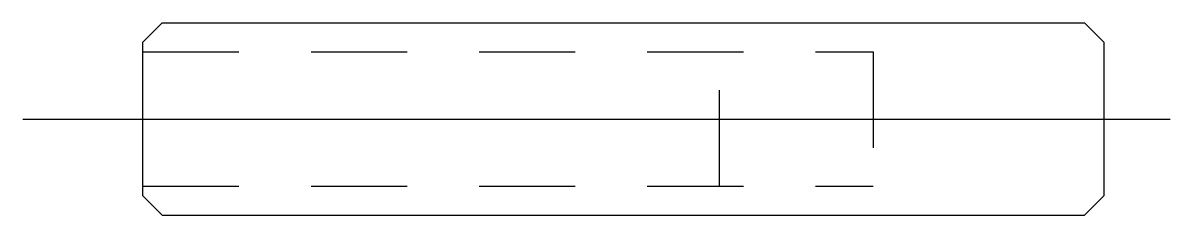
# Model space of a CAD drawing. Extents: x 40.3 to 79.3, y 2.1 to 42.
# Drawn here: x 42.43 to 48.4, y 40.57 to 41.57 of the extents above; entities outside this region: 6.
import ezdxf

# ---------------------------------------------------------------- set-up
doc = ezdxf.new("R2010")
doc.units = 0
doc.header["$LTSCALE"] = 0.25
doc.linetypes.add('CENTER', pattern=[50.8, 31.75, -6.35, 6.35, -6.35])
doc.linetypes.add('DASHED', pattern=[3.5, 2, -1.5])
doc.layers.get('0').update_dxf_attribs({"linetype": 'CONTINUOUS'})
doc.layers.add('CENTER', color=1, linetype='CENTER')
doc.styles.get("Standard").update_dxf_attribs({"font": 'txt.shx'})

msp = doc.modelspace()

# ---------------------------------------------------------------- linework, layer by layer
for p, q in [((43.0515, 41.4689), (43.1515, 41.5689)), ((43.1515, 41.5689), (47.9515, 41.5689)), ((48.0515, 41.4689), (47.9515, 41.5689)), ((43.0515, 40.6689), (43.0515, 41.4689)), ((48.0515, 41.4689), (48.0515, 40.6689)), ((43.0515, 40.6689), (43.1515, 40.5689)), ((48.0515, 40.6689), (47.9515, 40.5689)), ((43.1515, 40.5689), (47.9515, 40.5689))]:
    msp.add_line(p, q)
at = {"color": 3, "linetype": 'DASHED'}
for p, q in [((43.0515, 41.4189), (46.8515, 41.4189)), ((46.0515, 40.7189), (46.0515, 41.4189)), ((46.8515, 41.4189), (46.8515, 40.7189)), ((43.0515, 40.7189), (46.8515, 40.7189))]:
    msp.add_line(p, q, dxfattribs=at)
msp.add_circle((78.3157, 41.0689), 0.5)
msp.add_circle((78.3157, 41.0689), 0.35, dxfattribs=at)
at = {"layer": 'CENTER', "color": 1, "linetype": 'CENTER'}
for p, q in [((78.3157, 42.0324), (78.3157, 40.0205)), ((42.4274, 41.0689), (48.3969, 41.0689)), ((77.3288, 41.0689), (79.3192, 41.0689))]:
    msp.add_line(p, q, dxfattribs=at)

# ---------------------------------------------------------------- texts
for s, p in [('SPSBB D1.0 - L5.0', (40.0563, 12.0677)), ('SPSBB', (40.0563, 2.0677))]:
    msp.add_text(s, height=2).set_placement(p)

doc.saveas('drawing.dxf')
